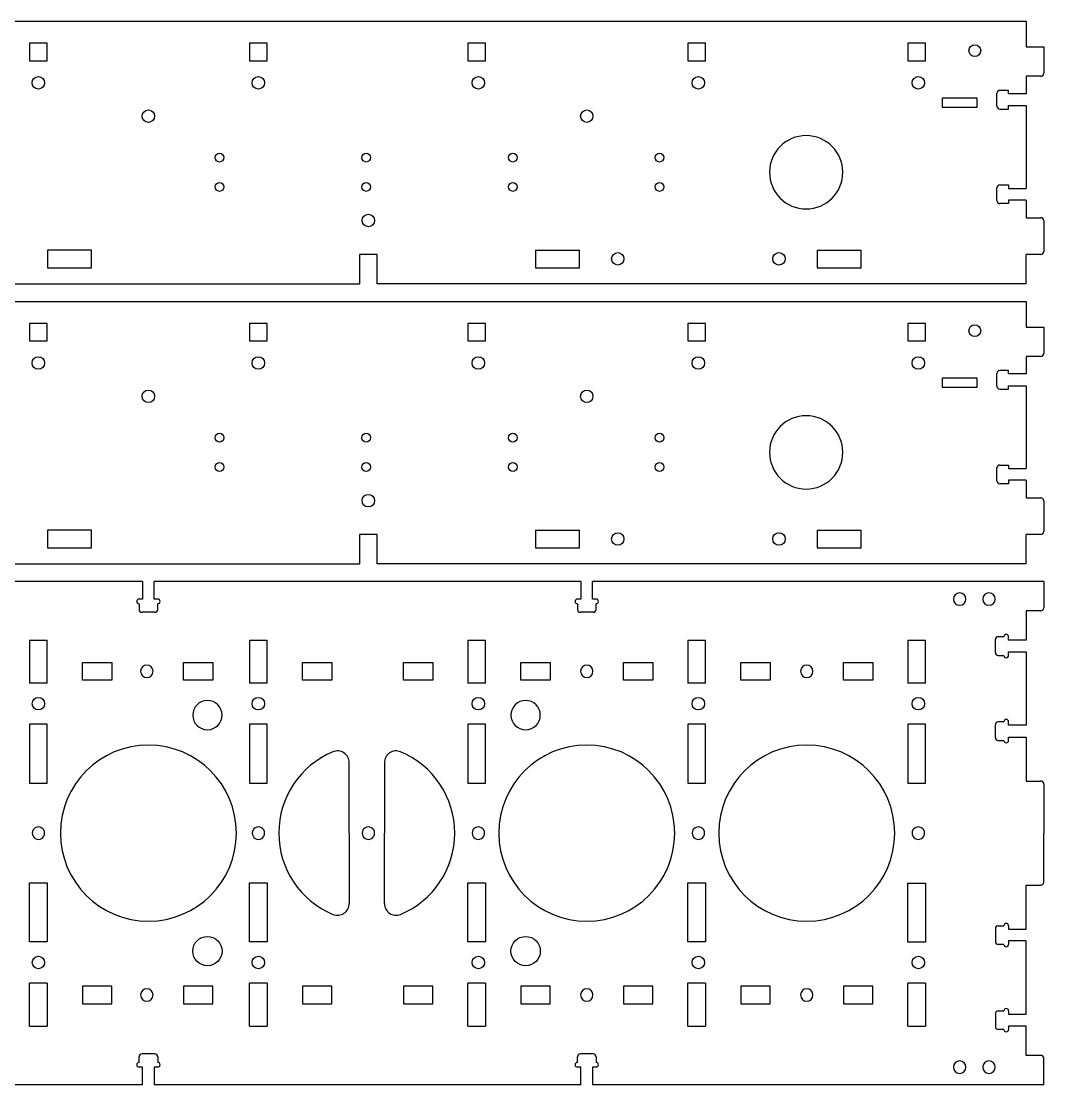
# Model space of a CAD drawing. Header units: millimetres. Extents: x -2205 to -684, y 1225 to 2674.
# Drawn here: x -1381 to -684, y 1225 to 1950 of the extents above; entities that cross this region are included whole.
import ezdxf

# ---------------------------------------------------------------- set-up
doc = ezdxf.new("R2010")
doc.units = ezdxf.units.MM
doc.layers.get('0').update_dxf_attribs({"color": 253, "lineweight": 70, "true_color": 0x8faf8f})

msp = doc.modelspace()

# ---------------------------------------------------------------- linework, layer by layer
at = {"color": 48, "lineweight": -3, "true_color": 0x483a05}
for p, q in [((-2192.93, 1949.82), (-695.91, 1949.82)), ((-695.91, 1949.82), (-695.91, 1932.35)), ((-1375.43, 1934.82), (-1375.43, 1922.82)), ((-1363.43, 1934.82), (-1375.43, 1934.82)), ((-1363.43, 1922.82), (-1363.43, 1934.82)), ((-1225.46, 1934.82), (-1225.46, 1922.82)), ((-1213.46, 1934.82), (-1225.46, 1934.82)), ((-1213.46, 1922.82), (-1213.46, 1934.82)), ((-1076.58, 1934.82), (-1076.58, 1922.82)), ((-1064.58, 1934.82), (-1076.58, 1934.82)), ((-1064.58, 1922.82), (-1064.58, 1934.82)), ((-926.51, 1934.82), (-926.51, 1922.82)), ((-914.51, 1934.82), (-926.51, 1934.82)), ((-914.51, 1922.82), (-914.51, 1934.82)), ((-776.51, 1934.82), (-776.51, 1922.82)), ((-764.51, 1934.82), (-776.51, 1934.82)), ((-764.51, 1922.82), (-764.51, 1934.82)), ((-695.91, 1932.35), (-683.91, 1932.35)), ((-683.91, 1932.35), (-683.91, 1914.35)), ((-1375.43, 1922.82), (-1363.43, 1922.82)), ((-1225.46, 1922.82), (-1213.46, 1922.82)), ((-1076.58, 1922.82), (-1064.58, 1922.82)), ((-926.51, 1922.82), (-914.51, 1922.82)), ((-776.51, 1922.82), (-764.51, 1922.82)), ((-695.91, 1912.35), (-695.91, 1900.35)), ((-685.91, 1912.35), (-695.91, 1912.35)), ((-715.91, 1892), (-715.91, 1900.7)), ((-707.91, 1902.7), (-713.91, 1902.7)), ((-707.91, 1900.35), (-707.91, 1902.7)), ((-695.91, 1900.35), (-707.91, 1900.35)), ((-753.01, 1897.6), (-729.51, 1897.6)), ((-753.01, 1891.1), (-753.01, 1897.6)), ((-729.51, 1897.6), (-729.51, 1891.1)), ((-707.91, 1892.35), (-695.91, 1892.35)), ((-707.91, 1890), (-707.91, 1892.35)), ((-695.91, 1892.35), (-695.91, 1835.9)), ((-729.51, 1891.1), (-753.01, 1891.1)), ((-713.91, 1890), (-707.91, 1890)), ((-715.91, 1827.55), (-715.91, 1836.25)), ((-713.91, 1838.25), (-707.91, 1838.25)), ((-707.91, 1838.25), (-707.91, 1835.9)), ((-707.91, 1835.9), (-695.91, 1835.9)), ((-695.91, 1827.9), (-707.91, 1827.9)), ((-707.91, 1827.9), (-707.91, 1825.55)), ((-695.91, 1827.9), (-695.91, 1815.9)), ((-707.91, 1825.55), (-713.91, 1825.55)), ((-695.91, 1815.9), (-685.91, 1815.9)), ((-683.91, 1813.9), (-683.91, 1792.9)), ((-1363.29, 1793.86), (-1363.29, 1781.86)), ((-1333.29, 1793.86), (-1363.29, 1793.86)), ((-1333.29, 1781.86), (-1333.29, 1793.86)), ((-1150.42, 1790.9), (-1150.42, 1770.9)), ((-1138.42, 1790.9), (-1150.42, 1790.9)), ((-1138.42, 1770.9), (-1138.42, 1790.9)), ((-1030.37, 1793.86), (-1030.37, 1781.86)), ((-1030.37, 1793.86), (-1000.37, 1793.86)), ((-1000.37, 1781.86), (-1000.37, 1793.86)), ((-838.47, 1793.86), (-838.47, 1781.86)), ((-838.47, 1793.86), (-808.47, 1793.86)), ((-808.47, 1781.86), (-808.47, 1793.86)), ((-695.91, 1770.9), (-695.91, 1790.9)), ((-685.91, 1790.9), (-695.91, 1790.9)), ((-1363.29, 1781.86), (-1333.29, 1781.86)), ((-1030.37, 1781.86), (-1000.37, 1781.86)), ((-838.47, 1781.86), (-808.47, 1781.86)), ((-1738.42, 1770.9), (-1150.42, 1770.9)), ((-695.91, 1770.9), (-1138.42, 1770.9)), ((-2192.93, 1758.9), (-695.91, 1758.9)), ((-695.91, 1758.9), (-695.91, 1741.43)), ((-1375.43, 1743.9), (-1375.43, 1731.9)), ((-1363.43, 1743.9), (-1375.43, 1743.9)), ((-1363.43, 1731.9), (-1363.43, 1743.9)), ((-1225.46, 1743.9), (-1225.46, 1731.9)), ((-1213.46, 1743.9), (-1225.46, 1743.9)), ((-1213.46, 1731.9), (-1213.46, 1743.9)), ((-1076.58, 1743.9), (-1076.58, 1731.9)), ((-1064.58, 1743.9), (-1076.58, 1743.9)), ((-1064.58, 1731.9), (-1064.58, 1743.9)), ((-926.51, 1743.9), (-926.51, 1731.9)), ((-914.51, 1743.9), (-926.51, 1743.9)), ((-914.51, 1731.9), (-914.51, 1743.9)), ((-776.51, 1743.9), (-776.51, 1731.9)), ((-764.51, 1743.9), (-776.51, 1743.9)), ((-764.51, 1731.9), (-764.51, 1743.9)), ((-695.91, 1741.43), (-683.91, 1741.43)), ((-683.91, 1741.43), (-683.91, 1723.43)), ((-1375.43, 1731.9), (-1363.43, 1731.9)), ((-1225.46, 1731.9), (-1213.46, 1731.9)), ((-1076.58, 1731.9), (-1064.58, 1731.9)), ((-926.51, 1731.9), (-914.51, 1731.9)), ((-776.51, 1731.9), (-764.51, 1731.9)), ((-695.91, 1721.43), (-695.91, 1709.43)), ((-685.91, 1721.43), (-695.91, 1721.43)), ((-707.91, 1711.78), (-713.91, 1711.78)), ((-707.91, 1709.43), (-707.91, 1711.78)), ((-753.01, 1706.69), (-729.51, 1706.69)), ((-753.01, 1700.19), (-753.01, 1706.69)), ((-729.51, 1706.69), (-729.51, 1700.19)), ((-715.91, 1701.08), (-715.91, 1709.78)), ((-695.91, 1709.43), (-707.91, 1709.43)), ((-729.51, 1700.19), (-753.01, 1700.19)), ((-713.91, 1699.08), (-707.91, 1699.08)), ((-707.91, 1701.43), (-695.91, 1701.43)), ((-707.91, 1699.08), (-707.91, 1701.43)), ((-695.91, 1701.43), (-695.91, 1644.99)), ((-713.91, 1647.34), (-707.91, 1647.34)), ((-707.91, 1647.34), (-707.91, 1644.99)), ((-715.91, 1636.64), (-715.91, 1645.34)), ((-707.91, 1644.99), (-695.91, 1644.99)), ((-707.91, 1634.64), (-713.91, 1634.64)), ((-695.91, 1636.99), (-707.91, 1636.99)), ((-707.91, 1636.99), (-707.91, 1634.64)), ((-695.91, 1636.99), (-695.91, 1624.99)), ((-695.91, 1624.99), (-685.91, 1624.99)), ((-683.91, 1622.99), (-683.91, 1601.99)), ((-1363.29, 1602.95), (-1363.29, 1590.95)), ((-1333.29, 1602.95), (-1363.29, 1602.95)), ((-1333.29, 1590.95), (-1333.29, 1602.95)), ((-1030.37, 1602.95), (-1030.37, 1590.95)), ((-1030.37, 1602.95), (-1000.37, 1602.95)), ((-1000.37, 1590.95), (-1000.37, 1602.95)), ((-838.47, 1602.95), (-838.47, 1590.95)), ((-838.47, 1602.95), (-808.47, 1602.95)), ((-808.47, 1590.95), (-808.47, 1602.95)), ((-1150.42, 1599.99), (-1150.42, 1579.99)), ((-1138.42, 1599.99), (-1150.42, 1599.99)), ((-1138.42, 1579.99), (-1138.42, 1599.99)), ((-695.91, 1579.99), (-695.91, 1599.99)), ((-685.91, 1599.99), (-695.91, 1599.99)), ((-1363.29, 1590.95), (-1333.29, 1590.95)), ((-1030.37, 1590.95), (-1000.37, 1590.95)), ((-838.47, 1590.95), (-808.47, 1590.95)), ((-1738.42, 1579.99), (-1150.42, 1579.99)), ((-695.91, 1579.99), (-1138.42, 1579.99)), ((-1298.41, 1567.99), (-1590.43, 1567.99)), ((-1298.41, 1567.99), (-1298.41, 1555.99)), ((-999.51, 1567.99), (-1290.41, 1567.99)), ((-1290.41, 1555.99), (-1290.41, 1567.99)), ((-999.51, 1567.99), (-999.51, 1555.99)), ((-683.91, 1567.99), (-991.51, 1567.99)), ((-991.51, 1555.99), (-991.51, 1567.99)), ((-683.91, 1567.99), (-683.91, 1549.99)), ((-1298.41, 1555.99), (-1300.76, 1555.99)), ((-1300.76, 1552.79), (-1300.76, 1548.99)), ((-1288.06, 1555.99), (-1290.41, 1555.99)), ((-1288.06, 1548.99), (-1288.06, 1552.79)), ((-999.51, 1555.99), (-1001.86, 1555.99)), ((-1001.86, 1552.79), (-1001.86, 1548.99)), ((-989.16, 1555.99), (-991.51, 1555.99)), ((-989.16, 1548.99), (-989.16, 1552.79)), ((-1290.06, 1546.99), (-1298.76, 1546.99)), ((-991.16, 1546.99), (-999.86, 1546.99)), ((-695.91, 1547.99), (-695.91, 1527.99)), ((-685.91, 1547.99), (-695.91, 1547.99)), ((-711.11, 1530.34), (-714.91, 1530.34)), ((-707.91, 1527.99), (-707.91, 1530.34)), ((-1375.41, 1527.99), (-1375.41, 1498.71)), ((-1375.41, 1527.99), (-1363.41, 1527.99)), ((-1363.41, 1498.71), (-1363.41, 1527.99)), ((-1225.41, 1527.99), (-1213.41, 1527.99)), ((-1225.41, 1527.99), (-1225.41, 1498.71)), ((-1213.41, 1498.71), (-1213.41, 1527.99)), ((-1076.51, 1527.99), (-1064.51, 1527.99)), ((-1076.51, 1527.99), (-1076.51, 1498.71)), ((-1064.51, 1498.71), (-1064.51, 1527.99)), ((-926.51, 1527.99), (-926.51, 1498.71)), ((-926.51, 1527.99), (-914.51, 1527.99)), ((-914.51, 1498.71), (-914.51, 1527.99)), ((-776.51, 1528.03), (-764.51, 1528.03)), ((-776.51, 1528.03), (-776.51, 1498.75)), ((-764.51, 1498.75), (-764.51, 1528.03)), ((-716.91, 1519.64), (-716.91, 1528.34)), ((-695.91, 1527.99), (-707.91, 1527.99)), ((-714.91, 1517.64), (-711.11, 1517.64)), ((-707.91, 1519.99), (-695.91, 1519.99)), ((-707.91, 1517.64), (-707.91, 1519.99)), ((-695.91, 1519.99), (-695.91, 1469.99)), ((-1339.41, 1500.79), (-1339.41, 1512.79)), ((-1339.41, 1512.79), (-1319.41, 1512.79)), ((-1319.41, 1512.79), (-1319.41, 1500.79)), ((-1270.51, 1512.79), (-1250.51, 1512.79)), ((-1270.51, 1500.79), (-1270.51, 1512.79)), ((-1250.51, 1512.79), (-1250.51, 1500.79)), ((-1189.41, 1500.79), (-1189.41, 1512.79)), ((-1189.41, 1512.79), (-1169.41, 1512.79)), ((-1169.41, 1512.79), (-1169.41, 1500.79)), ((-1120.51, 1512.79), (-1100.51, 1512.79)), ((-1120.51, 1500.79), (-1120.51, 1512.79)), ((-1100.51, 1512.79), (-1100.51, 1500.79)), ((-1040.51, 1500.79), (-1040.51, 1512.79)), ((-1040.51, 1512.79), (-1020.51, 1512.79)), ((-1020.51, 1512.79), (-1020.51, 1500.79)), ((-970.51, 1500.79), (-970.51, 1512.79)), ((-970.51, 1512.79), (-950.51, 1512.79)), ((-950.51, 1512.79), (-950.51, 1500.79)), ((-890.51, 1500.79), (-890.51, 1512.79)), ((-890.51, 1512.79), (-870.51, 1512.79)), ((-870.51, 1512.79), (-870.51, 1500.79)), ((-820.51, 1500.79), (-820.51, 1512.79)), ((-820.51, 1512.79), (-800.51, 1512.79)), ((-800.51, 1512.79), (-800.51, 1500.79)), ((-1319.41, 1500.79), (-1339.41, 1500.79)), ((-1250.51, 1500.79), (-1270.51, 1500.79)), ((-1169.41, 1500.79), (-1189.41, 1500.79)), ((-1100.51, 1500.79), (-1120.51, 1500.79)), ((-1020.51, 1500.79), (-1040.51, 1500.79)), ((-950.51, 1500.79), (-970.51, 1500.79)), ((-870.51, 1500.79), (-890.51, 1500.79)), ((-800.51, 1500.79), (-820.51, 1500.79)), ((-1363.41, 1498.71), (-1375.41, 1498.71)), ((-1213.41, 1498.71), (-1225.41, 1498.71)), ((-1064.51, 1498.71), (-1076.51, 1498.71)), ((-914.51, 1498.71), (-926.51, 1498.71)), ((-764.51, 1498.75), (-776.51, 1498.75)), ((-711.11, 1472.34), (-714.91, 1472.34)), ((-707.91, 1469.99), (-707.91, 1472.34)), ((-1363.41, 1470.71), (-1375.41, 1470.71)), ((-1375.41, 1470.71), (-1375.41, 1430.49)), ((-1363.41, 1430.49), (-1363.41, 1470.71)), ((-1213.41, 1470.71), (-1225.41, 1470.71)), ((-1225.41, 1470.71), (-1225.41, 1430.49)), ((-1213.41, 1430.49), (-1213.41, 1470.71)), ((-1064.51, 1470.71), (-1076.51, 1470.71)), ((-1076.51, 1470.71), (-1076.51, 1430.49)), ((-1064.51, 1430.49), (-1064.51, 1470.71)), ((-914.51, 1470.71), (-926.51, 1470.71)), ((-926.51, 1470.71), (-926.51, 1430.49)), ((-914.51, 1430.49), (-914.51, 1470.71)), ((-764.51, 1470.75), (-776.51, 1470.75)), ((-776.51, 1470.75), (-776.51, 1430.53)), ((-764.51, 1430.53), (-764.51, 1470.75)), ((-716.91, 1461.64), (-716.91, 1470.34)), ((-695.91, 1469.99), (-707.91, 1469.99)), ((-714.91, 1459.64), (-711.11, 1459.64)), ((-707.91, 1461.99), (-695.91, 1461.99)), ((-707.91, 1459.64), (-707.91, 1461.99)), ((-695.91, 1461.99), (-695.91, 1431.99)), ((-1157.51, 1396.49), (-1157.51, 1444.49)), ((-1133.51, 1444.49), (-1133.51, 1396.49)), ((-1375.41, 1430.49), (-1363.41, 1430.49)), ((-1225.41, 1430.49), (-1213.41, 1430.49)), ((-1076.51, 1430.49), (-1064.51, 1430.49)), ((-926.51, 1430.49), (-914.51, 1430.49)), ((-776.51, 1430.53), (-764.51, 1430.53)), ((-695.91, 1431.99), (-685.91, 1431.99)), ((-683.91, 1429.99), (-683.91, 1396.49)), ((-1157.51, 1396.49), (-1157.51, 1348.49)), ((-1133.51, 1348.49), (-1133.51, 1396.49)), ((-683.91, 1362.99), (-683.91, 1396.49)), ((-1375.41, 1362.49), (-1363.41, 1362.49)), ((-1375.41, 1322.27), (-1375.41, 1362.49)), ((-1363.41, 1362.49), (-1363.41, 1322.27)), ((-1225.41, 1362.49), (-1213.41, 1362.49)), ((-1225.41, 1322.27), (-1225.41, 1362.49)), ((-1213.41, 1362.49), (-1213.41, 1322.27)), ((-1076.51, 1362.49), (-1064.51, 1362.49)), ((-1076.51, 1322.27), (-1076.51, 1362.49)), ((-1064.51, 1362.49), (-1064.51, 1322.27)), ((-926.51, 1362.49), (-914.51, 1362.49)), ((-926.51, 1322.27), (-926.51, 1362.49)), ((-914.51, 1362.49), (-914.51, 1322.27)), ((-776.51, 1362.45), (-764.51, 1362.45)), ((-776.51, 1322.23), (-776.51, 1362.45)), ((-764.51, 1362.45), (-764.51, 1322.23)), ((-695.91, 1330.99), (-695.91, 1360.99)), ((-695.91, 1360.99), (-685.91, 1360.99)), ((-716.91, 1331.34), (-716.91, 1322.64)), ((-714.91, 1333.34), (-711.11, 1333.34)), ((-707.91, 1333.34), (-707.91, 1330.99)), ((-707.91, 1330.99), (-695.91, 1330.99)), ((-1363.41, 1322.27), (-1375.41, 1322.27)), ((-1213.41, 1322.27), (-1225.41, 1322.27)), ((-1064.51, 1322.27), (-1076.51, 1322.27)), ((-914.51, 1322.27), (-926.51, 1322.27)), ((-764.51, 1322.23), (-776.51, 1322.23)), ((-711.11, 1320.64), (-714.91, 1320.64)), ((-695.91, 1322.99), (-707.91, 1322.99)), ((-707.91, 1322.99), (-707.91, 1320.64)), ((-695.91, 1272.99), (-695.91, 1322.99)), ((-1375.41, 1264.99), (-1375.41, 1294.27)), ((-1363.41, 1294.27), (-1375.41, 1294.27)), ((-1363.41, 1294.27), (-1363.41, 1264.99)), ((-1339.41, 1292.18), (-1339.41, 1280.18)), ((-1319.41, 1292.18), (-1339.41, 1292.18)), ((-1319.41, 1280.18), (-1319.41, 1292.18)), ((-1250.51, 1292.18), (-1270.51, 1292.18)), ((-1270.51, 1292.18), (-1270.51, 1280.18)), ((-1250.51, 1280.18), (-1250.51, 1292.18)), ((-1213.41, 1294.27), (-1225.41, 1294.27)), ((-1225.41, 1264.99), (-1225.41, 1294.27)), ((-1213.41, 1294.27), (-1213.41, 1264.99)), ((-1189.41, 1292.18), (-1189.41, 1280.18)), ((-1169.41, 1292.18), (-1189.41, 1292.18)), ((-1169.41, 1280.18), (-1169.41, 1292.18)), ((-1100.51, 1292.18), (-1120.51, 1292.18)), ((-1120.51, 1292.18), (-1120.51, 1280.18)), ((-1100.51, 1280.18), (-1100.51, 1292.18)), ((-1064.51, 1294.27), (-1076.51, 1294.27)), ((-1076.51, 1264.99), (-1076.51, 1294.27)), ((-1064.51, 1294.27), (-1064.51, 1264.99)), ((-1040.51, 1292.18), (-1040.51, 1280.18)), ((-1020.51, 1292.18), (-1040.51, 1292.18)), ((-1020.51, 1280.18), (-1020.51, 1292.18)), ((-970.51, 1292.18), (-970.51, 1280.18)), ((-950.51, 1292.18), (-970.51, 1292.18)), ((-950.51, 1280.18), (-950.51, 1292.18)), ((-926.51, 1264.99), (-926.51, 1294.27)), ((-914.51, 1294.27), (-926.51, 1294.27)), ((-914.51, 1294.27), (-914.51, 1264.99)), ((-890.51, 1292.18), (-890.51, 1280.18)), ((-870.51, 1292.18), (-890.51, 1292.18)), ((-870.51, 1280.18), (-870.51, 1292.18)), ((-820.51, 1292.18), (-820.51, 1280.18)), ((-800.51, 1292.18), (-820.51, 1292.18)), ((-800.51, 1280.18), (-800.51, 1292.18)), ((-764.51, 1294.23), (-776.51, 1294.23)), ((-776.51, 1264.95), (-776.51, 1294.23)), ((-764.51, 1294.23), (-764.51, 1264.95)), ((-1339.41, 1280.18), (-1319.41, 1280.18)), ((-1270.51, 1280.18), (-1250.51, 1280.18)), ((-1189.41, 1280.18), (-1169.41, 1280.18)), ((-1120.51, 1280.18), (-1100.51, 1280.18)), ((-1040.51, 1280.18), (-1020.51, 1280.18)), ((-970.51, 1280.18), (-950.51, 1280.18)), ((-890.51, 1280.18), (-870.51, 1280.18)), ((-820.51, 1280.18), (-800.51, 1280.18)), ((-716.91, 1273.34), (-716.91, 1264.64)), ((-714.91, 1275.34), (-711.11, 1275.34)), ((-707.91, 1275.34), (-707.91, 1272.99)), ((-707.91, 1272.99), (-695.91, 1272.99)), ((-1375.41, 1264.99), (-1363.41, 1264.99)), ((-1225.41, 1264.99), (-1213.41, 1264.99)), ((-1076.51, 1264.99), (-1064.51, 1264.99)), ((-926.51, 1264.99), (-914.51, 1264.99)), ((-776.51, 1264.95), (-764.51, 1264.95)), ((-711.11, 1262.64), (-714.91, 1262.64)), ((-695.91, 1264.99), (-707.91, 1264.99)), ((-707.91, 1264.99), (-707.91, 1262.64)), ((-695.91, 1244.99), (-695.91, 1264.99)), ((-1300.76, 1240.19), (-1300.76, 1243.99)), ((-1290.06, 1245.99), (-1298.76, 1245.99)), ((-1288.06, 1243.99), (-1288.06, 1240.19)), ((-1001.86, 1240.19), (-1001.86, 1243.99)), ((-991.16, 1245.99), (-999.86, 1245.99)), ((-989.16, 1243.99), (-989.16, 1240.19)), ((-685.91, 1244.99), (-695.91, 1244.99)), ((-683.91, 1224.99), (-683.91, 1242.99)), ((-1298.41, 1236.99), (-1300.76, 1236.99)), ((-1298.41, 1224.99), (-1298.41, 1236.99)), ((-1288.06, 1236.99), (-1290.41, 1236.99)), ((-1290.41, 1236.99), (-1290.41, 1224.99)), ((-999.51, 1236.99), (-1001.86, 1236.99)), ((-999.51, 1224.99), (-999.51, 1236.99)), ((-989.16, 1236.99), (-991.51, 1236.99)), ((-991.51, 1236.99), (-991.51, 1224.99)), ((-1298.41, 1224.99), (-1590.43, 1224.99)), ((-999.51, 1224.99), (-1290.41, 1224.99)), ((-683.91, 1224.99), (-991.51, 1224.99))]:
    msp.add_line(p, q, dxfattribs=at)
for centre, radius in [((-730.91, 1929.82), 4), ((-1369.43, 1907.82), 4.25), ((-1219.43, 1907.82), 4.25), ((-1069.43, 1907.82), 4.25), ((-919.43, 1907.82), 4.25), ((-769.43, 1907.82), 4.25), ((-1294.41, 1885.1), 4.25), ((-995.51, 1885.1), 4.25), ((-1245.91, 1856.9), 3), ((-1145.91, 1856.9), 3), ((-1045.91, 1856.9), 3), ((-945.91, 1856.9), 3), ((-1245.91, 1836.9), 3), ((-1145.91, 1836.9), 3), ((-1045.91, 1836.9), 3), ((-945.91, 1836.9), 3), ((-1144.42, 1814), 4.25), ((-974.37, 1787.86), 4.25), ((-864.47, 1787.86), 4.25), ((-730.91, 1738.9), 4), ((-1369.43, 1716.9), 4.25), ((-1219.43, 1716.9), 4.25), ((-1069.43, 1716.9), 4.25), ((-919.43, 1716.9), 4.25), ((-769.43, 1716.9), 4.25), ((-1294.41, 1694.19), 4.25), ((-995.51, 1694.19), 4.25), ((-1245.91, 1665.99), 3), ((-1145.91, 1665.99), 3), ((-1045.91, 1665.99), 3), ((-945.91, 1665.99), 3), ((-1245.91, 1645.99), 3), ((-1145.91, 1645.99), 3), ((-1045.91, 1645.99), 3), ((-945.91, 1645.99), 3), ((-1144.42, 1623.09), 4.25), ((-974.37, 1596.95), 4.25), ((-864.47, 1596.95), 4.25), ((-1369.41, 1484.71), 4.25), ((-1219.41, 1484.71), 4.25), ((-1069.41, 1484.71), 4.25), ((-919.41, 1484.71), 4.25), ((-769.41, 1484.71), 4.25), ((-1254.17, 1316.08), 10), ((-1037.17, 1316.08), 10), ((-1369.41, 1308.27), 4.25), ((-1219.41, 1308.27), 4.25), ((-1069.41, 1308.27), 4.25), ((-919.41, 1308.27), 4.25), ((-769.41, 1308.27), 4.25)]:
    msp.add_circle(centre, radius, dxfattribs=at)
at = {"color": 48, "lineweight": -3, "true_color": 0x483a05, "extrusion": (-3.42537e-15, -1.66533e-16, -1)}
for centre in [(845.91, 1846.9), (845.91, 1655.99)]:
    msp.add_circle(centre, 25, dxfattribs=at)
at = {"color": 48, "lineweight": -3, "true_color": 0x483a05, "extrusion": (-1.84708e-14, -1.66533e-16, -1)}
for centre in [(741.27, 1555.99), (721.27, 1555.99), (741.27, 1236.99), (721.27, 1236.99)]:
    msp.add_circle(centre, 4.25, dxfattribs=at)
at = {"color": 48, "lineweight": -3, "true_color": 0x483a05, "extrusion": (-5.62262e-15, -1.66533e-16, -1)}
for centre in [(1295.51, 1506.79), (995.51, 1506.79), (845.51, 1506.79), (1295.51, 1286.18), (995.51, 1286.18), (845.51, 1286.18)]:
    msp.add_circle(centre, 4.25, dxfattribs=at)
at = {"color": 48, "lineweight": -3, "true_color": 0x483a05, "extrusion": (-1.30349e-14, -1.66533e-16, -1)}
msp.add_circle((1254.17, 1476.89), 10, dxfattribs=at)
at = {"color": 48, "lineweight": -3, "true_color": 0x483a05, "extrusion": (-1.30112e-14, -1.66533e-16, -1)}
msp.add_circle((1037.17, 1476.89), 10, dxfattribs=at)
at = {"color": 48, "lineweight": -3, "true_color": 0x483a05}
for centre, radius, start, end in [((-685.91, 1914.35), 2, 270, 0), ((-713.91, 1900.7), 2, 90, 180), ((-713.91, 1892), 2, 180, 270), ((-713.91, 1836.25), 2, 90, 180), ((-713.91, 1827.55), 2, 180, 270), ((-685.91, 1813.9), 2, 0, 90), ((-685.91, 1792.9), 2, 270, 0), ((-685.91, 1723.43), 2, 270, 0), ((-713.91, 1709.78), 2, 90, 180), ((-713.91, 1701.08), 2, 180, 270), ((-713.91, 1645.34), 2, 90, 180), ((-713.91, 1636.64), 2, 180, 270), ((-685.91, 1622.99), 2, 0, 90), ((-685.91, 1601.99), 2, 270, 0), ((-1300.76, 1554.39), 1.6, 90, 270), ((-1288.06, 1554.39), 1.6, 270, 90), ((-1001.86, 1554.39), 1.6, 90, 270), ((-989.16, 1554.39), 1.6, 270, 90), ((-1298.76, 1548.99), 2, 180, 270), ((-1290.06, 1548.99), 2, 270, 360), ((-999.86, 1548.99), 2, 180, 270), ((-991.16, 1548.99), 2, 270, 360), ((-685.91, 1549.99), 2, 270, 360), ((-714.91, 1528.34), 2, 90, 180), ((-709.51, 1530.34), 1.6, 360, 180), ((-714.91, 1519.64), 2, 180, 270), ((-709.51, 1517.64), 1.6, 180, 360), ((-714.91, 1470.34), 2, 90, 180), ((-709.51, 1472.34), 1.6, 360, 180), ((-714.91, 1461.64), 2, 180, 270), ((-709.51, 1459.64), 1.6, 180, 360), ((-1294.41, 1396.49), 60, 360, 180), ((-1145.51, 1396.49), 60, 112.61986, 180), ((-1165.51, 1444.49), 8, 360, 112.61986), ((-1125.51, 1444.49), 8, 67.38013, 180), ((-1145.51, 1396.49), 60, 360, 67.38013), ((-995.51, 1396.49), 60, 360, 180), ((-845.51, 1396.49), 60, 360, 180), ((-685.91, 1429.99), 2, 360, 90), ((-1369.41, 1396.49), 4.25, 359.99998, 180.00003), ((-1219.41, 1396.49), 4.25, 359.99999, 180.00002), ((-1144.41, 1396.49), 4.25, 359.99999, 180.00002), ((-1069.41, 1396.49), 4.25, 359.99999, 180.00002), ((-919.41, 1396.49), 4.25, 359.99999, 180.00001), ((-769.41, 1396.49), 4.25, 359.99999, 180.00001), ((-1369.41, 1396.49), 4.25, 179.99999, 0.00002), ((-1294.41, 1396.49), 60, 180, 0), ((-1219.41, 1396.49), 4.25, 179.99999, 0.00001), ((-1145.51, 1396.49), 60, 180, 247.38014), ((-1144.41, 1396.49), 4.25, 180, 0.00001), ((-1145.51, 1396.49), 60, 292.61986, 0), ((-1069.41, 1396.49), 4.25, 179.99999, 0.00001), ((-995.51, 1396.49), 60, 180, 0), ((-919.41, 1396.49), 4.25, 180, 0.00001), ((-845.51, 1396.49), 60, 180, 0), ((-769.41, 1396.49), 4.25, 180, 0.00001), ((-685.91, 1362.99), 2, 270, 360), ((-1165.51, 1348.49), 8, 247.38014, 360), ((-1125.51, 1348.49), 8, 180, 292.61986), ((-709.51, 1333.34), 1.6, 360, 180), ((-714.91, 1331.34), 2, 90, 180), ((-714.91, 1322.64), 2, 180, 270), ((-709.51, 1320.64), 1.6, 180, 360), ((-709.51, 1275.34), 1.6, 0, 180), ((-714.91, 1273.34), 2, 90, 180), ((-714.91, 1264.64), 2, 180, 270), ((-709.51, 1262.64), 1.6, 180, 360), ((-1300.76, 1238.59), 1.6, 90, 270), ((-1298.76, 1243.99), 2, 90, 180), ((-1290.06, 1243.99), 2, 360, 90), ((-1288.06, 1238.59), 1.6, 270, 90), ((-1001.86, 1238.59), 1.6, 90, 270), ((-999.86, 1243.99), 2, 90, 180), ((-991.16, 1243.99), 2, 360, 90), ((-989.16, 1238.59), 1.6, 270, 90), ((-685.91, 1242.99), 2, 360, 90)]:
    msp.add_arc(centre, radius, start, end, dxfattribs=at)

doc.saveas('drawing.dxf')
